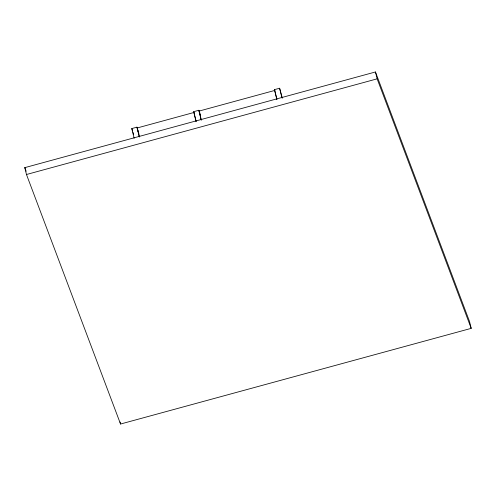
<?xml version="1.0" encoding="UTF-8"?>
<svg xmlns="http://www.w3.org/2000/svg" width="496" height="496" viewBox="0 0 496 496"><rect width="100%" height="100%" fill="white"/><g stroke="black" fill="none" stroke-linecap="round" stroke-linejoin="round"><path stroke-width="0.74" d="M134.149 138.272L131.787 128.563L136.939 127.156L138.93 134.013M196.032 121.39L193.663 111.681L198.822 110.273L199.497 112.059M276.818 99.343L274.455 89.64L279.608 88.232L282.329 98.078M24.8 167.642L375.453 71.97L469.526 321.489L471.2 328.358L120.547 424.03L26.474 174.511L24.8 167.642L26.164 171.256M26.474 174.511L377.134 78.845L471.2 328.358M274.455 89.64L274.902 90.83M193.663 111.681L194.116 112.871M131.787 128.563L132.68 130.944M375.453 71.97L377.134 78.845M279.608 88.232L281.976 97.941M276.935 99.392L274.753 90.433L199.119 111.067L201.308 120.026M199.721 112.654L200.446 115.636M198.822 110.273L201.19 119.982M196.149 121.433L193.961 112.474L137.243 127.949L139.426 136.908M136.939 127.156L139.308 136.865M133.046 132.438L133.591 134.676M120.044 421.966L120.547 424.03"/></g></svg>
